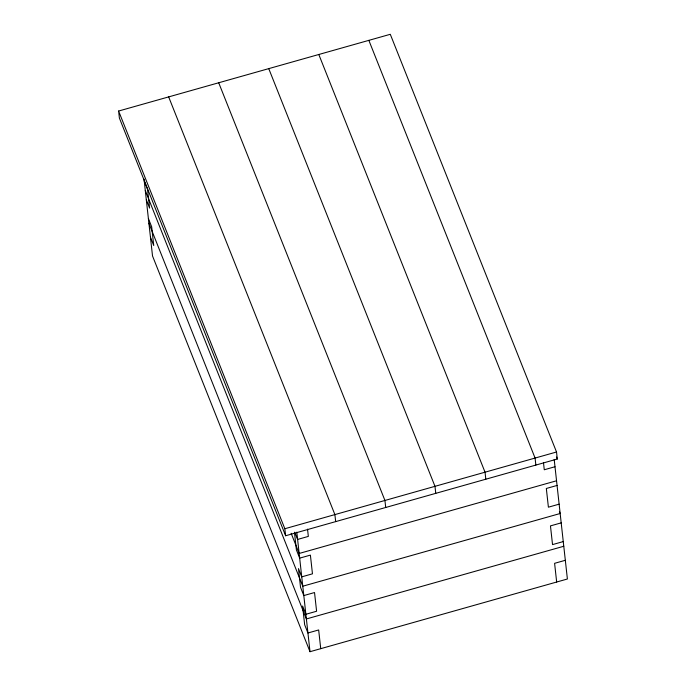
<?xml version="1.0" encoding="UTF-8"?>
<svg xmlns="http://www.w3.org/2000/svg" width="686" height="686" viewBox="0 0 686 686"><rect width="100%" height="100%" fill="white"/><g stroke="black" fill="none" stroke-linecap="round" stroke-linejoin="round"><path stroke-width="1.03" d="M118.609 111.038L390.291 34.3L556.526 452.005L557.298 459.02L285.625 535.749L119.39 118.052L118.609 111.038L284.844 528.735L285.625 535.749M284.844 528.735L556.526 452.005M554.991 466.737L544.272 469.764L543.466 462.493M556.543 480.775L299.165 553.465L291.13 533.279M557.058 485.448L546.33 488.475L548.397 507.186L559.124 504.159M561.191 522.869L550.464 525.896L552.53 544.607L563.257 541.58M563.772 546.262L306.393 618.952L148.905 223.242M565.324 560.29L554.597 563.317L556.663 582.037M144.026 179.063L152.524 255.981L310.003 651.7L567.391 579.001L554.194 459.457M556.509 457.03L557.298 459.02M559.424 511.679L560.153 513.514L302.775 586.213L145.295 190.494M368.845 40.354L535.08 458.059L535.852 465.074M318.801 54.494L485.036 472.191L485.808 479.214M268.749 68.626L434.984 486.331L435.764 493.345M218.705 82.766L384.94 500.463L385.712 507.486M168.662 96.898L334.897 514.603L335.668 521.617M295.057 533.022L297.613 539.436L308.331 536.401L307.534 529.129M144.257 181.138L147.541 189.379L149.608 208.09L146.324 199.849M148.39 218.56L151.675 226.809L153.733 245.519L150.457 237.27M320.731 648.673L318.664 629.962L307.937 632.989L304.661 624.749L302.595 606.03L305.87 614.279L316.598 611.252L314.531 592.541L303.812 595.568L300.528 587.319L298.461 568.608L301.746 576.857L312.464 573.83L310.398 555.111L299.679 558.147L296.395 549.898L294.44 532.19M296.806 532.156L310.003 651.7"/></g></svg>
